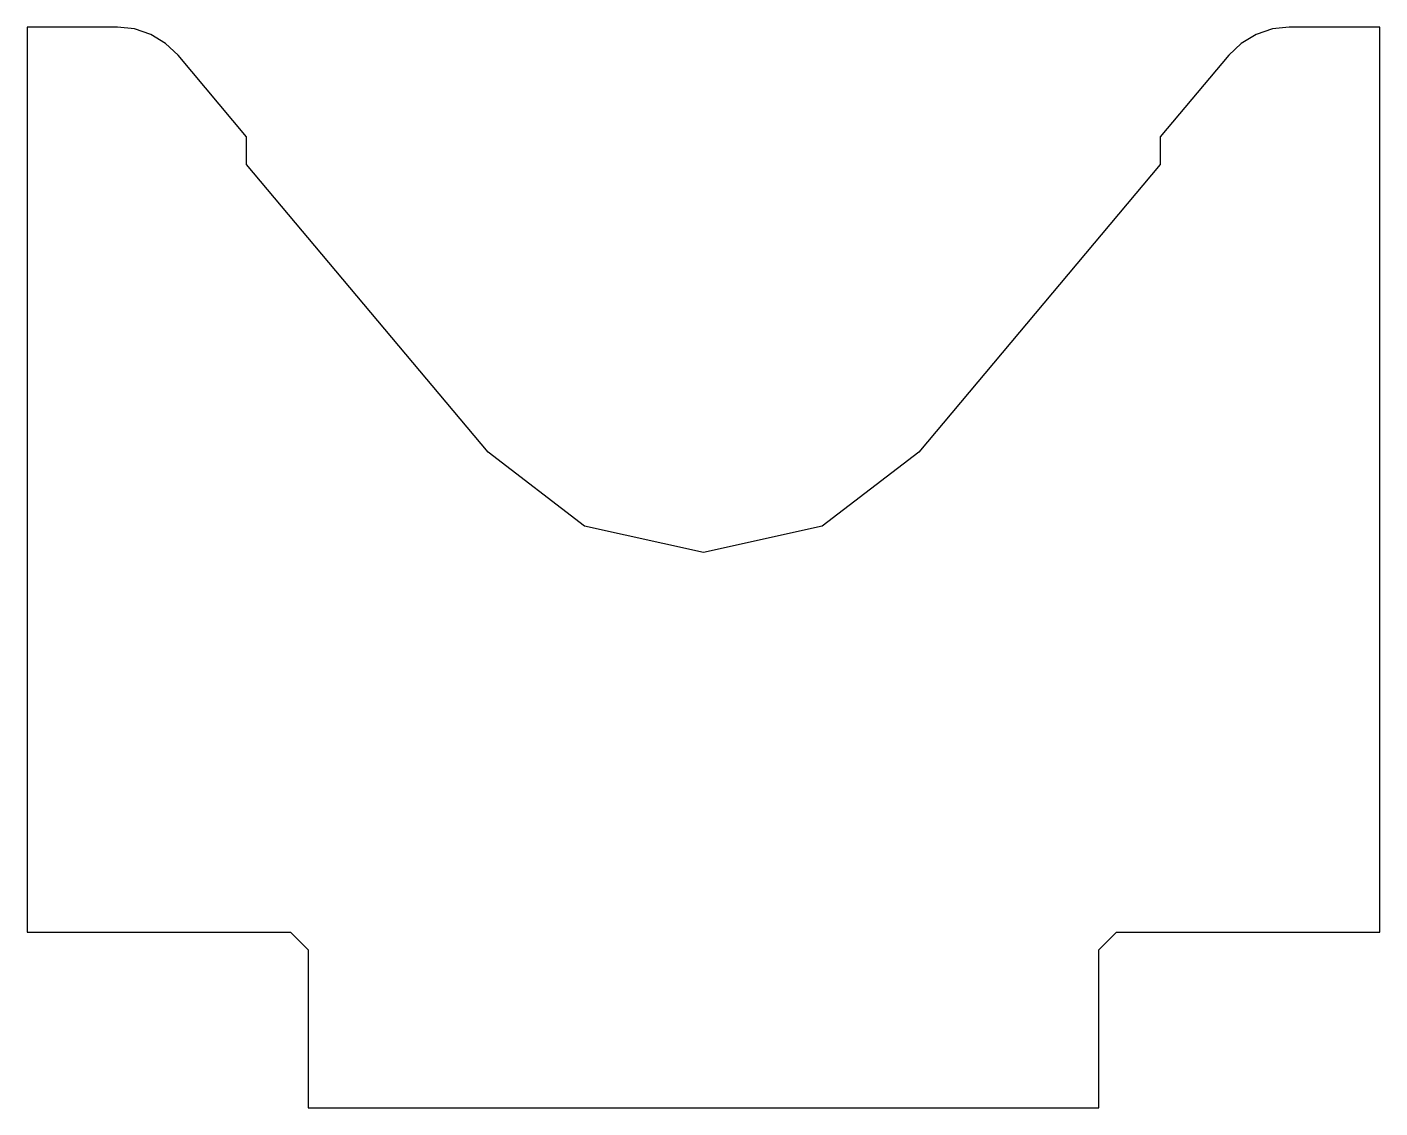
# Model space of a CAD drawing. Extents: x -77 to 77, y -63 to 60.
import ezdxf

# ---------------------------------------------------------------- set-up
doc = ezdxf.new("R2010")
doc.units = 0

msp = doc.modelspace()

# ---------------------------------------------------------------- linework, layer by layer
at = {"color": 7, "linetype": 'CONTINUOUS'}
for p, q in [((-66.7, 59.8), (-77.01, 59.8)), ((-77.01, 59.8), (-77.01, -43.2)), ((-64.77, 59.59), (-66.7, 59.8)), ((-62.92, 58.95), (-64.77, 59.59)), ((-61.24, 57.94), (-62.92, 58.95)), ((62.89, 58.95), (61.21, 57.94)), ((64.75, 59.59), (62.89, 58.95)), ((66.67, 59.8), (64.75, 59.59)), ((76.99, 59.8), (66.67, 59.8)), ((76.99, -43.2), (76.99, 59.8)), ((-59.82, 56.59), (-61.24, 57.94)), ((61.21, 57.94), (59.79, 56.59)), ((-52.02, 47.3), (-59.82, 56.59)), ((59.79, 56.59), (51.99, 47.3)), ((-52.02, 44.17), (-52.02, 47.3)), ((51.99, 47.3), (51.99, 44.17)), ((-24.54, 11.43), (-52.02, 44.17)), ((51.99, 44.17), (24.51, 11.43)), ((-13.54, 3), (-24.54, 11.43)), ((24.51, 11.43), (13.51, 3)), ((0, 0), (-13.54, 3)), ((13.51, 3), (0, 0)), ((-77.01, -43.2), (-47.02, -43.2)), ((-47.02, -43.2), (-45.01, -45.19)), ((44.98, -45.19), (46.99, -43.2)), ((46.99, -43.2), (76.99, -43.2)), ((-45.01, -45.19), (-45.01, -63.2)), ((44.98, -63.2), (44.98, -45.19)), ((-45.01, -63.2), (44.98, -63.2))]:
    msp.add_line(p, q, dxfattribs=at)

doc.saveas('drawing.dxf')
